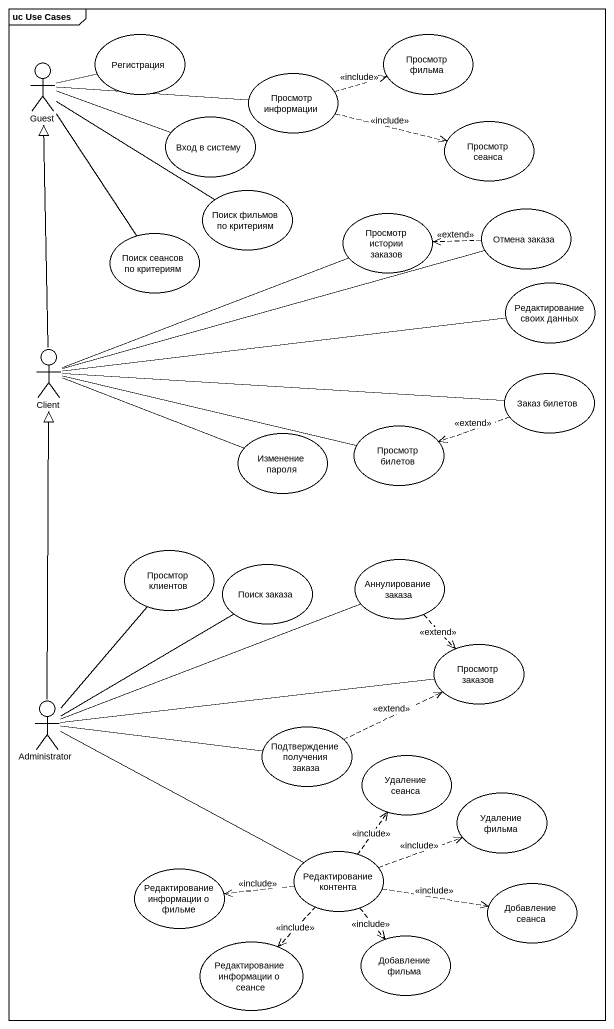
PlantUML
@startuml
mainframe uc Use Cases
usecase Регистрация
usecase "Просмотр фильма" as Просмотр_фильма
actor Guest
usecase "Просмотр информации" as Просмотр_информации
usecase "Вход в систему" as Вход_в_систему
usecase "Просмотр сеанса" as Просмотр_сеанса
usecase "Поиск фильмов по критериям" as Поиск_фильмов_по_критериям
usecase "Поиск сеансов по критериям" as Поиск_сеансов_по_критериям
usecase "Просмотр истории заказов" as Просмотр_истории_заказов
usecase "Отмена заказа" as Отмена_заказа
usecase "Редактирование своих данных" as Редактирование_своих_данных
actor Client
usecase "Заказ билетов" as Заказ_билетов
usecase "Изменение пароля" as Изменение_пароля
usecase "Просмотр билетов" as Просмотр_билетов
usecase "Просмтор клиентов" as Просмтор_клиентов
usecase "Поиск заказа" as Поиск_заказа
usecase "Аннулирование заказа" as Аннулирование_заказа
usecase "Просмотр заказов" as Просмотр_заказов
actor Administrator
usecase "Подтверждение получения заказа" as Подтверждение_получения
usecase "Удаление сеанса" as Удаление_сеанса
usecase "Удаление фильма" as Удаление_фильма
usecase "Редактирование контента" as Редактирование_контента
usecase "Редактирование информации о фильме" as Редактирование_информации_о
usecase "Добавление сеанса" as Добавление_сеанса
usecase "Добавление фильма" as Добавление_фильма
usecase "Редактирование информации о сеансе" as Редактирование_информации_о_2
Регистрация -left- Guest
Просмотр_информации .right.> Просмотр_фильма : <<include>>
Просмотр_информации -left- Guest
Просмотр_информации .right.> Просмотр_сеанса : <<include>>
Вход_в_систему -left- Guest
Поиск_фильмов_по_критериям -left- Guest
Поиск_сеансов_по_критериям -up- Guest
Просмотр_истории_заказов -left- Client
Отмена_заказа .left.> Просмотр_истории_заказов : <<extend>>
Отмена_заказа -left- Client
Редактирование_своих_данных -left- Client
Client -up-|> Guest
Заказ_билетов -left- Client
Заказ_билетов .left.> Просмотр_билетов : <<extend>>
Изменение_пароля -left- Client
Просмотр_билетов -left- Client
Просмтор_клиентов -- Administrator
Поиск_заказа -- Administrator
Аннулирование_заказа ..> Просмотр_заказов : <<extend>>
Аннулирование_заказа -left- Administrator
Просмотр_заказов -left- Administrator
Administrator -up-|> Client
Подтверждение_получения .right.> Просмотр_заказов : <<extend>>
Подтверждение_получения -left- Administrator
Редактирование_контента -left- Administrator
Редактирование_контента .up.> Удаление_сеанса : <<include>>
Редактирование_контента .right.> Удаление_фильма : <<include>>
Редактирование_контента .left.> Редактирование_информации_о : <<include>>
Редактирование_контента .right.> Добавление_сеанса : <<include>>
Редактирование_контента ..> Добавление_фильма : <<include>>
Редактирование_контента ..> Редактирование_информации_о_2 : <<include>>
@enduml
